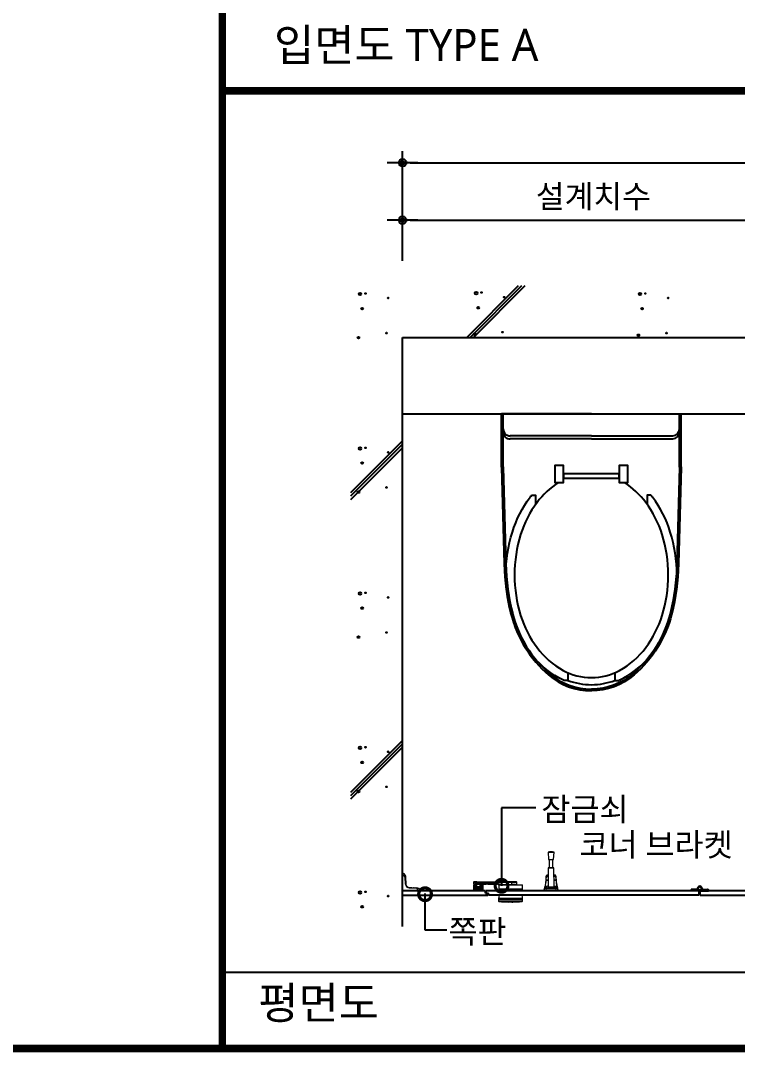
# Model space of a CAD drawing. Extents: x -255 to 8105, y -176 to 5714.
# Drawn here: x 2221 to 3160, y 2764 to 4116 of the extents above; entities that cross this region are included whole.
import ezdxf
from ezdxf.enums import TextEntityAlignment as Align

# ---------------------------------------------------------------- set-up
doc = ezdxf.new("R2010")
doc.units = 0
doc.header["$LTSCALE"] = 30
doc.layers.get('0').update_dxf_attribs({"linetype": 'CONTINUOUS'})
doc.layers.get('DEFPOINTS').update_dxf_attribs({"linetype": 'CONTINUOUS'})
for name, color, linetype in [('0_toilet', 6, 'CONTINUOUS'), ('DIM', 7, 'CONTINUOUS'), ('HAT', 8, 'CONTINUOUS'), ('TIT', 3, 'CONTINUOUS'), ('경첩', 4, 'CONTINUOUS'), ('문자', 3, 'CONTINUOUS'), ('부자재', 4, 'CONTINUOUS'), ('옷걸이', 4, 'CONTINUOUS'), ('잠금쇠(회전형)', 4, 'CONTINUOUS'), ('치수', 1, 'CONTINUOUS'), ('해치', 8, 'CONTINUOUS')]:
    doc.layers.add(name, color=color, linetype=linetype)
doc.styles.add('돋움', font='malgun.ttf')
doc.dimstyles.new('10', dxfattribs={"dimscale": 10, "dimtxt": 3, "dimasz": 1, "dimexe": 1.5, "dimexo": 2, "dimgap": 1, "dimtad": 1, "dimdec": 0, "dimlunit": 6, "dimtxsty": '돋움', "dimblk": 'DIMDOT', "dimcen": -1, "dimdle": 1.5, "dimclrt": 3, "dimazin": 3, "dimtfac": 1, "dimtdec": 0, "dimtix": 1, "dimtmove": 2, "dimatfit": 3, "dimldrblk": 'DIMDOT', "dimarcsym": 0})

# ---------------------------------------------------------------- blocks, each defined once
blk = doc.blocks.new('_DOTSMALL')
at = {"color": 0, "linetype": 'ByBlock', "const_width": 0.5}
blk.add_lwpolyline([(-0.0625, 0, 1), (0.0625, 0, 1)], format="xyb", close=True, dxfattribs=at)
blk = doc.blocks.new('A$C63EC304E')
at = {"layer": '치수', "color": 1, "xscale": 2.5, "yscale": 2.5, "zscale": 2.5, "rotation": 234.3098741996962}
blk.add_blockref('_DOTSMALL', (0.31, 0.31), dxfattribs=at)
blk = doc.blocks.new('A$C2BC9653E')
at = {"layer": '치수', "xscale": 0.3333333333333333, "yscale": 0.3333333333333333, "zscale": 0.3333333333333333}
blk.add_blockref('A$C63EC304E', (0, 0), dxfattribs=at)
blk = doc.blocks.new('A$C7FC71301')
at = {"layer": '치수', "rotation": 180}
blk.add_blockref('A$C2BC9653E', (0.208, 0.208), dxfattribs=at)
blk = doc.blocks.new('A$C4A20372B')
at = {"layer": '치수'}
blk.add_blockref('A$C7FC71301', (0, 0), dxfattribs=at)
blk = doc.blocks.new('A$C566469F5')
at = {"layer": '치수'}
blk.add_blockref('A$C4A20372B', (0, 0), dxfattribs=at)
blk = doc.blocks.new('A$C7E317CD4')
at = {"layer": '해치', "xscale": 2, "yscale": 2, "zscale": 2}
blk.add_blockref('A$C566469F5', (0, 0), dxfattribs=at)
blk = doc.blocks.new('A$C601D7F27')
at = {"layer": '치수'}
blk.add_blockref('A$C7E317CD4', (0, 0), dxfattribs=at)
blk = doc.blocks.new('A$C38802C08')
at = {"layer": '치수'}
blk.add_blockref('A$C601D7F27', (0, 0), dxfattribs=at)
blk = doc.blocks.new('DIMDOT')
at = {"linetype": 'Continuous'}
blk.add_line((-2, 0), (2, 0), dxfattribs=at)
for radius in [0.5, 0.25]:
    blk.add_circle((0, 0), radius, dxfattribs=at)
blk = doc.blocks.new('*D561')
at = {"layer": 'DEFPOINTS', "color": 0}
for p in [(51855.4, -2831.3), (50355.4, -2979.7), (51855.4, -2979.7)]:
    blk.add_point(p, dxfattribs=at)
at = {"layer": 'DIM', "color": 0, "lineweight": -2, "ltscale": 10}
for p, q in [((50355.4, -2959.7), (50355.4, -2816.3)), ((51855.4, -2959.7), (51855.4, -2816.3)), ((50365.4, -2831.3), (51845.4, -2831.3))]:
    blk.add_line(p, q, dxfattribs=at)
at = {"layer": 'DIM', "color": 0, "lineweight": -2, "xscale": 10, "yscale": 10, "zscale": 10, "rotation": 180}
blk.add_blockref('DIMDOT', (50355.4, -2831.3), dxfattribs=at)
at = {"layer": 'DIM', "color": 0, "lineweight": -2, "xscale": 10, "yscale": 10, "zscale": 10}
blk.add_blockref('DIMDOT', (51855.4, -2831.3), dxfattribs=at)
at = {"layer": 'DIM', "color": 3, "insert": (51105.4, -2801.6), "char_height": 30, "attachment_point": 5, "style": '돋움'}
blk.add_mtext('설계치수', dxfattribs=at)
blk = doc.blocks.new('*D563')
at = {"layer": 'DEFPOINTS', "color": 0}
for p in [(50855.4, -2906.6), (50355.4, -2979.7), (50855.4, -2979.7)]:
    blk.add_point(p, dxfattribs=at)
at = {"layer": 'DIM', "color": 0, "lineweight": -2, "ltscale": 10}
for p, q in [((50355.4, -2959.7), (50355.4, -2891.6)), ((50855.4, -2959.7), (50855.4, -2891.6)), ((50365.4, -2906.6), (50845.4, -2906.6))]:
    blk.add_line(p, q, dxfattribs=at)
at = {"layer": 'DIM', "color": 0, "lineweight": -2, "xscale": 10, "yscale": 10, "zscale": 10, "rotation": 180}
blk.add_blockref('DIMDOT', (50355.4, -2906.6), dxfattribs=at)
at = {"layer": 'DIM', "color": 0, "lineweight": -2, "xscale": 10, "yscale": 10, "zscale": 10}
blk.add_blockref('DIMDOT', (50855.4, -2906.6), dxfattribs=at)
at = {"layer": 'DIM', "color": 3, "insert": (50605.4, -2877), "char_height": 30, "attachment_point": 5, "style": '돋움'}
blk.add_mtext('설계치수', dxfattribs=at)
blk = doc.blocks.new('A$C10E41893')
at = {"layer": '부자재'}
for p, q in [((6.5, 0), (6.5, 196)), ((123.3, 196), (6.5, 196)), ((123.3, 192.5), (6.5, 192.5)), ((54.8, 0), (54.8, 177.5)), ((61.4, 0), (61.4, 177.5)), ((6.5, 0), (6.5, -196)), ((54.8, 0), (54.8, -177.5)), ((61.4, 0), (61.4, -177.5)), ((123.3, -192.5), (6.5, -192.5)), ((123.3, -196), (6.5, -196))]:
    blk.add_line(p, q, dxfattribs=at)
for points in [[(122.7, 196, -0.012538), (123.3, 196), (334.6, 190.3, -0.055395), (444.7, 175.1, -0.154276), (576.9, 93.3, -0.179504), (611.5, 0, -0.179504)], [(122.8, 192.5, -0.012538), (123.2, 192.5), (334.5, 186.8, -0.055395), (443.8, 171.7, -0.154276), (574.3, 91, -0.179504), (608, 0, -0.179504)], [(572, 51.4), (588.8, 51.4), (588.8, 59.6, 0.021185), (583.3, 70.7, 0.106084), (528.4, 133.7, 0.085733), (452.6, 172.4, 0.075373), (358.7, 186.6, 0.075373), (264.8, 172.4, 0.085733), (189, 133.7, 0.007337), (184.4, 130.1), (184.4, 122), (204.7, 122)], [(156.7, -72, 0.089162), (200.2, -118.7, 0.085733), (270.3, -154.5, 0.075373), (358.7, -167.9, 0.075373), (447.1, -154.5, 0.085733), (517.2, -118.7, 0.106084), (567, -61.6, 0.126931), (582.8, 0, 0.126931), (567, 61.6, 0.106084), (517.2, 118.7, 0.085733), (447.1, 154.5, 0.075373), (358.7, 167.9, 0.075373), (270.3, 154.5, 0.085733), (200.2, 118.7, 0.089162), (156.7, 72)], [(588.8, -51.4, 0.090214), (598.2, 0, 0.090214), (588.8, 51.4, 0.106084)], [(122.7, -196, 0.012538), (123.3, -196), (334.6, -190.3, 0.055395), (444.7, -175.1, 0.154276), (576.9, -93.3, 0.179504), (611.5, 0, 0.179504)], [(122.8, -192.5, 0.012538), (123.2, -192.5), (334.5, -186.8, 0.055395), (443.8, -171.7, 0.154276), (574.3, -91, 0.179504), (608, 0, 0.179504)], [(572, -51.4), (588.8, -51.4), (588.8, -59.6, -0.021185), (583.3, -70.7, -0.106084), (528.4, -133.7, -0.085733), (452.6, -172.4, -0.075373), (358.7, -186.6, -0.075373), (264.8, -172.4, -0.085733), (189, -133.7, -0.007337), (184.4, -130.1), (184.4, -122), (204.7, -122)]]:
    blk.add_lwpolyline(points, format="xyb", dxfattribs=at)
blk.add_lwpolyline([(138, -60.8), (119.3, -60.8), (119.3, -79.5), (156.7, -79.5), (156.7, -60.8), (138, -60.8), (147.3, -60.8), (147.3, 60.8), (138, 60.8), (156.7, 60.8), (156.7, 79.5), (119.3, 79.5), (119.3, 60.8), (138, 60.8), (138, -60.8), (119.3, -60.8)], dxfattribs=at)
for centre, start, end in [((39.8, 177.5), 0, 90), ((46.4, 177.5), 0, 90), ((39.8, -177.5), 270, 0), ((46.4, -177.5), 270, 0)]:
    blk.add_arc(centre, 15, start, end, dxfattribs=at)
blk = doc.blocks.new('UNI-17', base_point=(47634, -6761))
for p, q in [((50355.4, -3831.9), (50355.4, -3060.2)), ((50355.4, -3060.2), (51855.4, -3060.2)), ((50355.4, -3160.2), (51855.4, -3160.2))]:
    blk.add_line(p, q)
at = {"color": 8}
blk.add_line((50119.3, -3892), (52081.9, -3892), dxfattribs=at)
at = {"color": 8, "const_width": 10}
for points in [[(50119.3, -3992), (50119.3, -1222.8)], [(50119.3, -2737.1), (53467.1, -2737.1)], [(47682.6, -3992), (53467.1, -3992)]]:
    blk.add_lwpolyline(points, dxfattribs=at)
at = {"layer": '0_toilet'}
for p, q in [((50464.2, -3785.2), (50355.4, -3785.2)), ((50355.4, -3791.2), (50467.2, -3791.2)), ((50464.2, -3788.2), (50464.2, -3785.2)), ((50464.2, -3788.2), (50468, -3788.2)), ((50743.9, -3785.2), (50465, -3785.2)), ((50465, -3788.2), (50465, -3785.2)), ((50467.2, -3791.2), (50467.2, -3788.2)), ((50468, -3791.2), (50468, -3788.2)), ((50743.9, -3791.2), (50468, -3791.2)), ((50743.9, -3791.2), (50743.9, -3785.2)), ((50969.3, -3785.2), (50745.4, -3785.2)), ((50745.4, -3791.2), (50745.4, -3785.2)), ((50745.4, -3791.2), (50972.3, -3791.2))]:
    blk.add_line(p, q, dxfattribs=at)
at = {"layer": '경첩', "color": 4, "linetype": 'Continuous', "lineweight": 15}
for p, q in [((50355.4, -3762.7), (50356.5, -3762.7)), ((50355.4, -3762.9), (50355.4, -3762.7)), ((50355.4, -3765.1), (50355.4, -3762.9)), ((50356.5, -3762.9), (50355.4, -3762.9)), ((50356.6, -3765.1), (50355.4, -3765.1)), ((50355.4, -3765.2), (50356.6, -3765.2)), ((50355.4, -3765.4), (50355.4, -3765.2)), ((50356.6, -3765.4), (50355.4, -3765.4)), ((50355.4, -3765.4), (50355.4, -3783.7)), ((50356.5, -3762.9), (50356.5, -3762.7)), ((50356.6, -3765.2), (50356.6, -3765.1)), ((50356.6, -3765.2), (50356.6, -3765.4)), ((50358.7, -3766.4), (50358.6, -3764.9)), ((50359.1, -3776.4), (50358.7, -3767.4)), ((50358.9, -3764.9), (50359, -3767.4)), ((50359, -3765.4), (50358.9, -3765.6)), ((50359.2, -3766), (50358.9, -3766.3)), ((50359, -3767.4), (50359.4, -3776.4)), ((50359.3, -3768.7), (50359, -3769)), ((50359.3, -3769.4), (50359.1, -3769.6)), ((50359.3, -3769.7), (50359.1, -3770)), ((50359.4, -3770.4), (50359.1, -3770.6)), ((50359.4, -3770.7), (50359.1, -3771)), ((50359.2, -3766), (50359.3, -3768.7)), ((50359.3, -3769.7), (50359.4, -3770.4)), ((50359.4, -3770.7), (50359.5, -3773.6)), ((50359.5, -3773.6), (50359.3, -3773.9)), ((50359.5, -3773.6), (50359.3, -3773.9)), ((50359.5, -3774), (50359.3, -3774.3)), ((50359.5, -3774.3), (50359.3, -3774.5)), ((50359.6, -3775.2), (50359.4, -3775.4)), ((50359.6, -3775.3), (50359.4, -3775.5)), ((50359.6, -3775.6), (50359.4, -3775.9)), ((50359.6, -3775.7), (50359.4, -3776)), ((50359.7, -3776.6), (50359.4, -3776.9)), ((50359.5, -3773.6), (50359.5, -3774)), ((50359.5, -3774.3), (50359.6, -3775.2)), ((50359.7, -3776.9), (50359.5, -3777.1)), ((50359.6, -3775.2), (50359.6, -3775.3)), ((50359.6, -3775.3), (50359.6, -3775.6)), ((50359.6, -3775.6), (50359.6, -3775.7)), ((50359.6, -3775.7), (50359.6, -3776.4)), ((50359.6, -3777.5), (50359.8, -3777.2)), ((50359.8, -3777.2), (50359.6, -3777.4)), ((50359.9, -3777.8), (50359.7, -3778)), ((50360.1, -3778.2), (50359.9, -3778.4)), ((50360.2, -3778.4), (50360, -3778.6)), ((50360.5, -3778.8), (50360.3, -3779)), ((50360.6, -3779), (50360.4, -3779.2)), ((50361.7, -3780.1), (50361.5, -3780.3)), ((50361.9, -3780.2), (50361.7, -3780.4)), ((50362.4, -3780.5), (50362.2, -3780.7)), ((50362.6, -3780.6), (50362.4, -3780.8)), ((50363.2, -3780.7), (50363, -3781)), ((50373.1, -3781.8), (50364.1, -3781.4)), ((50364.4, -3780.9), (50364.2, -3781.2)), ((50364.2, -3780.9), (50364.4, -3780.9)), ((50364.2, -3781.2), (50373.1, -3781.6)), ((50364.4, -3780.9), (50365.8, -3781)), ((50365.8, -3781), (50365.5, -3781.2)), ((50366.4, -3781), (50366.2, -3781.3)), ((50366.8, -3781), (50366.5, -3781.3)), ((50367.4, -3781.1), (50367.2, -3781.3)), ((50367.4, -3781.1), (50370.1, -3781.2)), ((50370.1, -3781.2), (50369.9, -3781.4)), ((50370.8, -3781.2), (50370.6, -3781.5)), ((50371.2, -3781.2), (50370.9, -3781.5)), ((50371.8, -3781.3), (50371.6, -3781.5)), ((50371.8, -3781.3), (50375, -3781.4)), ((50373.1, -3781.6), (50375.6, -3781.7)), ((50375.6, -3781.9), (50374.2, -3781.9)), ((50375.1, -3781.5), (50375, -3781.4)), ((50375.1, -3781.5), (50375, -3781.7)), ((50375.1, -3785.2), (50375.1, -3783.9)), ((50375.4, -3783.9), (50375.1, -3783.9)), ((50375.5, -3783.9), (50375.4, -3783.9)), ((50375.4, -3783.9), (50375.4, -3785.2)), ((50375.5, -3785.2), (50375.5, -3783.9)), ((50377.6, -3785.2), (50377.6, -3784)), ((50377.6, -3784), (50377.9, -3784)), ((50377.9, -3784), (50377.9, -3785.2)), ((50356.9, -3785.2), (50375.1, -3785.2)), ((50375.4, -3785.2), (50375.1, -3785.2)), ((50377.6, -3785.2), (50375.5, -3785.2)), ((50377.9, -3785.2), (50377.6, -3785.2))]:
    blk.add_line(p, q, dxfattribs=at)
at = {"layer": '경첩', "color": 4, "linetype": 'Continuous', "lineweight": 15, "flags": 128}
for points in [[(50358.6, -3764.9), (50358.7, -3764.9), (50358.7, -3764.9), (50358.7, -3764.9), (50358.8, -3764.9), (50358.8, -3764.9), (50358.8, -3764.9), (50358.9, -3764.9), (50358.9, -3764.9)], [(50359, -3767.4), (50359, -3767.4), (50359, -3767.4), (50358.9, -3767.4), (50358.9, -3767.4), (50358.9, -3767.4), (50358.8, -3767.4), (50358.8, -3767.4), (50358.7, -3767.4)], [(50359.1, -3765.5), (50359.1, -3765.5), (50359.1, -3765.5), (50359.1, -3765.5), (50359.1, -3765.4), (50359.1, -3765.4), (50359.1, -3765.4), (50359.1, -3765.4), (50359, -3765.4)], [(50359.1, -3765.5), (50359.1, -3765.6), (50359.1, -3765.7), (50359.2, -3765.9), (50359.2, -3766)], [(50359.3, -3768.7), (50359.3, -3768.8), (50359.3, -3769), (50359.3, -3769.1), (50359.3, -3769.2), (50359.3, -3769.3), (50359.3, -3769.3), (50359.3, -3769.4), (50359.3, -3769.4)], [(50359.4, -3776.4), (50359.4, -3776.4), (50359.4, -3776.4), (50359.4, -3776.4), (50359.3, -3776.4), (50359.3, -3776.4), (50359.2, -3776.4), (50359.2, -3776.4), (50359.1, -3776.4)], [(50359.5, -3773.6), (50359.5, -3773.6), (50359.5, -3773.6)], [(50359.5, -3774), (50359.5, -3774.1), (50359.5, -3774.2), (50359.5, -3774.3)], [(50359.7, -3776.6), (50359.7, -3776.8), (50359.7, -3776.9)], [(50359.8, -3777.2), (50359.8, -3777.2), (50359.8, -3777.2)], [(50364.2, -3781.2), (50364.2, -3781.2), (50364.2, -3781.2), (50364.2, -3781.2), (50364.2, -3781.2), (50364.2, -3781.3), (50364.1, -3781.3), (50364.1, -3781.4), (50364.1, -3781.4)], [(50365.8, -3781), (50365.9, -3781), (50366, -3781), (50366.1, -3781), (50366.2, -3781), (50366.3, -3781), (50366.4, -3781), (50366.4, -3781), (50366.4, -3781)], [(50366.8, -3781), (50366.8, -3781), (50366.8, -3781), (50366.9, -3781), (50367, -3781), (50367.1, -3781), (50367.2, -3781), (50367.3, -3781.1), (50367.4, -3781.1)], [(50370.1, -3781.2), (50370.3, -3781.2), (50370.4, -3781.2), (50370.5, -3781.2), (50370.6, -3781.2), (50370.7, -3781.2), (50370.7, -3781.2), (50370.8, -3781.2), (50370.8, -3781.2), (50370.8, -3781.2)], [(50371.2, -3781.2), (50371.2, -3781.2), (50371.2, -3781.2), (50371.3, -3781.2), (50371.4, -3781.2), (50371.5, -3781.2), (50371.6, -3781.3), (50371.7, -3781.3), (50371.8, -3781.3)], [(50373.1, -3781.6), (50373.1, -3781.6), (50373.1, -3781.6), (50373.1, -3781.6), (50373.1, -3781.7), (50373.1, -3781.7), (50373.1, -3781.7), (50373.1, -3781.8), (50373.1, -3781.8)], [(50375.6, -3781.9), (50375.6, -3781.9), (50375.6, -3781.8), (50375.6, -3781.8), (50375.6, -3781.8), (50375.6, -3781.7), (50375.6, -3781.7), (50375.6, -3781.7), (50375.6, -3781.7)]]:
    blk.add_lwpolyline(points, dxfattribs=at)
at = {"layer": '경첩', "color": 4, "linetype": 'Continuous', "lineweight": 15}
for centre, radius, start, end in [((50356.5, -3765), 2.35, 2.6983, 90), ((50356.5, -3765), 2.1, 2.6983, 90), ((50356.6, -3767.5), 2.35, 2.6983, 90), ((50356.6, -3767.5), 2.1, 2.6983, 90), ((50356.9, -3783.7), 1.5, 180, 270), ((50364.4, -3776.2), 5.25, 182.6983, 267.3017), ((50364.4, -3776.2), 5, 182.6983, 267.3017), ((50364.4, -3776.2), 4.75, 182.6983, 185.9088), ((50364.4, -3776.2), 4.75, 188.6056, 193.1623), ((50364.4, -3776.2), 4.75, 193.2431, 199.766), ((50364.4, -3776.2), 4.75, 199.766, 204.9948), ((50364.4, -3776.2), 4.75, 208.1736, 214.3849), ((50364.4, -3776.2), 4.75, 214.3855, 217.4388), ((50364.4, -3776.2), 4.75, 217.4392, 235.6151), ((50364.4, -3776.2), 4.75, 235.6142, 238.7009), ((50364.4, -3776.2), 4.75, 238.7002, 245.0052), ((50364.4, -3776.2), 4.75, 248.2494, 255.0002), ((50364.4, -3776.2), 4.75, 255, 267.3017), ((50373, -3783.9), 2.35, 0, 87.3017), ((50373, -3783.9), 2.1, 0, 87.3017), ((50375.5, -3784), 2.35, 0, 87.3017), ((50375.5, -3784), 2.1, 0, 87.3017)]:
    blk.add_arc(centre, radius, start, end, dxfattribs=at)
at = {"layer": '부자재'}
for p, q in [((50733.2, -3784.3), (50733.2, -3785.2)), ((50740.9, -3783.1), (50733.7, -3783.6)), ((50734.4, -3784.1), (50734.4, -3785.2)), ((50744.6, -3784.6), (50744.6, -3785.4)), ((50744.9, -3784.6), (50744.9, -3785.4)), ((50745.4, -3785.1), (50745.4, -3785.2)), ((50747.6, -3783), (50755.8, -3783.6)), ((50755.1, -3784.1), (50755.1, -3785.2)), ((50756.4, -3784.3), (50756.4, -3785.2)), ((50743.8, -3785.2), (50733.2, -3785.2)), ((50744.9, -3785.4), (50744.6, -3785.4)), ((50745.4, -3785.2), (50756.4, -3785.2))]:
    blk.add_line(p, q, dxfattribs=at)
at = {"layer": '부자재', "color": 1}
blk.add_circle((50744.8, -3782), 2.34, dxfattribs=at)
at = {"layer": '부자재'}
for centre, radius, start, end in [((50733.9, -3784.3), 0.7, 101.7765, 181.6712), ((50735.3, -3784.3), 0.884, 113.4077, 164.5497), ((50740.9, -3781.8), 1.29, 272.9231, 352.4724), ((50744.8, -3782), 2.62, 270, 180), ((50745.1, -3786.2), 1.65, 102.5267, 141.5475), ((50744.4, -3786.2), 1.65, 43.1003, 77.4733), ((50744.9, -3782.3), 2.86, 280.084, 345.9792), ((50748.7, -3781.8), 1.29, 187.5276, 267.0769), ((50754.2, -3784.3), 0.884, 15.4503, 67.3004), ((50755.7, -3784.3), 0.7, 358.3288, 78.2235)]:
    blk.add_arc(centre, radius, start, end, dxfattribs=at)
at = {"layer": '옷걸이', "lineweight": 15}
for p, q in [((50546, -3734.8), (50546.7, -3744.3)), ((50546, -3734.8), (50554, -3734.8)), ((50546.7, -3744.3), (50553.2, -3744.3)), ((50547.5, -3744.3), (50547.5, -3755.2)), ((50552.5, -3755.2), (50552.5, -3744.3)), ((50553.2, -3744.3), (50554, -3734.8)), ((50546.2, -3755.4), (50546, -3780.7)), ((50553.7, -3755.4), (50546.2, -3755.4)), ((50546.5, -3755.2), (50550, -3755.2)), ((50550, -3755.2), (50553.5, -3755.2)), ((50554, -3780.7), (50553.7, -3755.4)), ((50543.7, -3770.9), (50546.1, -3770.9)), ((50546.2, -3764.5), (50546.1, -3764.5)), ((50546.1, -3764.5), (50546.1, -3764.6)), ((50546.2, -3764.6), (50546.1, -3764.6)), ((50546.1, -3766.2), (50546.1, -3766.5)), ((50546.1, -3766.2), (50546.1, -3766.2)), ((50546.1, -3766.5), (50546.1, -3766.5)), ((50553.9, -3764.5), (50553.8, -3764.5)), ((50553.9, -3764.6), (50553.8, -3764.6)), ((50553.8, -3766.2), (50553.9, -3766.2)), ((50553.9, -3766.5), (50553.8, -3766.5)), ((50553.9, -3764.5), (50553.9, -3764.6)), ((50553.9, -3766.2), (50553.9, -3766.5)), ((50553.9, -3770.9), (50556.2, -3770.9)), ((50540.5, -3785.2), (50541.3, -3782.6)), ((50541.3, -3782.6), (50541.3, -3782.6)), ((50541.3, -3782.6), (50541.3, -3782.6)), ((50542.3, -3781.8), (50542.2, -3781.8)), ((50543.7, -3779.8), (50542.3, -3779.8)), ((50543.7, -3779.8), (50542.3, -3779.8)), ((50542.3, -3781.9), (50542.3, -3781.9)), ((50557.7, -3781.9), (50542.3, -3781.9)), ((50543.7, -3782.6), (50542.9, -3785.2)), ((50546.1, -3771.6), (50543.6, -3771.6)), ((50543.7, -3780.3), (50543.7, -3779.8)), ((50543.7, -3782.6), (50543.7, -3781.9)), ((50543.7, -3781.9), (50556.3, -3781.9)), ((50556.3, -3782.6), (50543.7, -3782.6)), ((50554.8, -3780.7), (50545.2, -3780.7)), ((50556.3, -3771.6), (50553.9, -3771.6)), ((50557.7, -3779.8), (50556.2, -3779.8)), ((50556.2, -3779.8), (50556.3, -3780.3)), ((50557.7, -3779.8), (50556.2, -3779.8)), ((50556.3, -3782.6), (50556.3, -3781.9)), ((50557.1, -3785.2), (50556.3, -3782.6)), ((50557.8, -3781.9), (50557.7, -3781.8)), ((50557.8, -3781.9), (50557.7, -3781.8)), ((50557.7, -3781.9), (50557.7, -3781.9)), ((50558.6, -3782.6), (50559.5, -3785.2)), ((50558.6, -3782.6), (50558.6, -3782.6)), ((50558.6, -3782.6), (50558.6, -3782.6)), ((50542.9, -3785.2), (50540.5, -3785.2)), ((50557.1, -3785.2), (50542.9, -3785.2)), ((50559.5, -3785.2), (50557.1, -3785.2))]:
    blk.add_line(p, q, dxfattribs=at)
at = {"layer": '옷걸이', "lineweight": 15, "flags": 128}
for points in [[(50543.4, -3771.6), (50543.4, -3771.6), (50543.4, -3771.6), (50543.4, -3771.6), (50543.5, -3771.6), (50543.5, -3771.6), (50543.5, -3771.6), (50543.6, -3771.6), (50543.6, -3771.6)], [(50546.1, -3764.6), (50546, -3764.5), (50545.7, -3764.6), (50545.3, -3764.6), (50545, -3764.7), (50544.7, -3764.8), (50544.5, -3764.9), (50544.2, -3765.1), (50544, -3765.3), (50543.8, -3765.5), (50543.7, -3765.7), (50543.6, -3765.9), (50543.6, -3766.2), (50543.6, -3766.2)], [(50546.1, -3764.6), (50545.6, -3764.7), (50545.2, -3764.7), (50544.8, -3764.8), (50544.5, -3765), (50544.2, -3765.2), (50543.9, -3765.4), (50543.7, -3765.6), (50543.6, -3765.9), (50543.6, -3766.2), (50543.6, -3766.3)], [(50543.6, -3767.8), (50543.6, -3767.5), (50543.7, -3767.2), (50543.9, -3767), (50544.1, -3766.8), (50544.4, -3766.6), (50544.7, -3766.4), (50545.1, -3766.3), (50545.5, -3766.2), (50546.1, -3766.2)], [(50546.1, -3766.5), (50545.6, -3766.6), (50545.2, -3766.6), (50544.9, -3766.7), (50544.6, -3766.9), (50544.3, -3767.1), (50544.1, -3767.3), (50543.9, -3767.5), (50543.8, -3767.7), (50543.8, -3768)], [(50556.4, -3766.3), (50556.4, -3766.3), (50556.4, -3766), (50556.3, -3765.8), (50556.2, -3765.6), (50556.1, -3765.4), (50555.9, -3765.2), (50555.7, -3765), (50555.4, -3764.9), (50555.1, -3764.8), (50554.8, -3764.7), (50554.5, -3764.6), (50554.2, -3764.6), (50553.9, -3764.6)], [(50556.4, -3766.3), (50556.4, -3766), (50556.3, -3765.7), (50556.1, -3765.5), (50555.9, -3765.3), (50555.6, -3765.1), (50555.3, -3764.9), (50554.9, -3764.8), (50554.5, -3764.7), (50554, -3764.6), (50553.9, -3764.6)], [(50553.9, -3766.2), (50554.3, -3766.2), (50554.7, -3766.3), (50555.1, -3766.4), (50555.5, -3766.5), (50555.8, -3766.7), (50556, -3766.9), (50556.2, -3767.2), (50556.3, -3767.4), (50556.4, -3767.8)], [(50556.1, -3768), (50556.1, -3767.7), (50556, -3767.4), (50555.8, -3767.2), (50555.6, -3767), (50555.3, -3766.8), (50555, -3766.7), (50554.6, -3766.6), (50554.3, -3766.5), (50553.9, -3766.5)], [(50556.6, -3771.6), (50556.6, -3771.6), (50556.5, -3771.6), (50556.5, -3771.6), (50556.5, -3771.6), (50556.5, -3771.6), (50556.4, -3771.6), (50556.4, -3771.6), (50556.3, -3771.6)], [(50542, -3780), (50542, -3780), (50542, -3780)], [(50542.3, -3781.8), (50542.2, -3781.8), (50542.2, -3781.9)], [(50542.3, -3779.8), (50542.3, -3779.8), (50542.3, -3779.8)], [(50542.3, -3781.8), (50542.3, -3781.9), (50542.3, -3781.9)], [(50542.3, -3781.8), (50542.3, -3781.8), (50542.3, -3781.8)], [(50544.5, -3781.9), (50544.1, -3781.9), (50543.8, -3781.8), (50543.8, -3781.8), (50543.9, -3781.8), (50544.1, -3781.7), (50544.2, -3781.7)], [(50546, -3779.4), (50545.4, -3779.4), (50544.2, -3779.5)], [(50555.8, -3779.5), (50554.2, -3779.4), (50553.9, -3779.4)], [(50555.7, -3781.7), (50556, -3781.8), (50556.2, -3781.8), (50556.2, -3781.8), (50556, -3781.9), (50555.7, -3781.9), (50555.2, -3781.9)], [(50557.7, -3781.9), (50557.7, -3781.9), (50557.7, -3781.8)], [(50557.7, -3781.8), (50557.7, -3781.8), (50557.7, -3781.8)]]:
    blk.add_lwpolyline(points, dxfattribs=at)
at = {"layer": '옷걸이', "lineweight": 15}
for centre, radius, start, end in [((50550, -3745.1), 11, 68.7607, 111.2393), ((50546.5, -3755.4), 0.25, 90, 179.5), ((50553.5, -3755.4), 0.25, 0.5, 90), ((50490.8, -3767.4), 52.8, 346.2317, 355.4136), ((50490.8, -3767.4), 52.8, 355.4136, 356.451), ((50490.8, -3767.4), 52.8, 356.4511, 359.6096), ((50543.7, -3770.7), 0.23, 185.4574, 275.1888), ((50490.8, -3767.4), 52.8, 359.6096, 1.2369), ((50543.8, -3767.7), 0.227, 188.2087, 276.392), ((50509.7, -3768.2), 34.1, 354.2736, 355.5668), ((50490.8, -3767.6), 53, 356.4511, 359.6096), ((50490.8, -3765.8), 55.3, 359.6189, 1.2073), ((50609.2, -3765.8), 55.3, 178.7927, 180.3811), ((50556.2, -3767.7), 0.227, 263.608, 351.7913), ((50609.2, -3767.6), 53, 180.3904, 183.5489), ((50556.3, -3770.7), 0.23, 264.8112, 354.5426), ((50590.2, -3768.2), 34.1, 184.4333, 185.7264), ((50609.2, -3767.4), 52.8, 178.7631, 180.3904), ((50609.2, -3767.4), 52.8, 180.3904, 183.5489), ((50609.2, -3767.4), 52.8, 183.5489, 184.5865), ((50609.2, -3767.4), 52.8, 184.5864, 193.7683), ((50492, -3767.8), 51.5, 343.2376, 346.2577), ((50542.4, -3783), 1.17, 101.397, 160.6752), ((50542.3, -3782.9), 1, 89.9937, 161.8081), ((50492.4, -3767.6), 51.3, 343.5226, 346.2377), ((50542.3, -3780), 0.25, 90.2728, 166.2395), ((50542.3, -3780), 0.247, 89.2585, 165.9158), ((50541.9, -3780), 1.81, 282.0607, 352.5143), ((50541.7, -3779.6), 2.24, 284.8265, 3.5932), ((50490.8, -3767.4), 53, 346.5097, 355.4136), ((50544.1, -3779.8), 0.376, 79.9393, 150.5456), ((50544, -3779.8), 0.248, 89.5881, 179.723), ((50544.1, -3779.8), 0.307, 84.7786, 118.9817), ((50543.8, -3780.4), 1.43, 284.1057, 346.9245), ((50550.1, -3380.8), 401.1, 269.1968, 270.7316), ((50556.2, -3780.4), 1.44, 193.1186, 255.9655), ((50555.9, -3779.9), 0.4, 32.0092, 97.8083), ((50555.8, -3779.7), 0.271, 58.6344, 97.6053), ((50558.2, -3779.6), 2.24, 176.3909, 255.1894), ((50556, -3779.8), 0.248, 0.277, 90.4119), ((50609.2, -3767.4), 53, 184.5864, 193.4903), ((50558.1, -3780.1), 1.8, 186.7864, 258.2605), ((50557.7, -3780), 0.25, 13.7617, 89.4531), ((50557.7, -3780), 0.247, 14.0842, 90.7415), ((50607.4, -3767.6), 51.2, 193.7584, 196.469), ((50557.7, -3782.9), 1, 18.1919, 90.0063), ((50557.5, -3783), 1.16, 19.2937, 79.3942), ((50608.1, -3767.7), 51.7, 193.7493, 196.7564)]:
    blk.add_arc(centre, radius, start, end, dxfattribs=at)
at = {"layer": '잠금쇠(회전형)', "linetype": 'Continuous', "lineweight": 15}
for p, q in [((50448.5, -3774.1), (50448.5, -3776.6)), ((50448.5, -3776.6), (50451.8, -3776.6)), ((50448.5, -3778.2), (50448.5, -3785.2)), ((50448.9, -3778.2), (50448.5, -3778.2)), ((50448.9, -3783.2), (50448.9, -3778.2)), ((50448.9, -3778.2), (50449.4, -3778.2)), ((50460.6, -3783.2), (50448.9, -3783.2)), ((50450.8, -3773.6), (50449, -3773.6)), ((50449, -3777.7), (50449.4, -3777.7)), ((50449.4, -3778.2), (50449.4, -3777.7)), ((50449.4, -3777.7), (50451.2, -3777.7)), ((50449.4, -3778.2), (50449.4, -3782.7)), ((50451.2, -3778.2), (50449.4, -3778.2)), ((50449.4, -3782.7), (50449.5, -3782.7)), ((50449.5, -3778.7), (50451.2, -3778.7)), ((50449.5, -3782.7), (50449.5, -3778.7)), ((50450, -3779.2), (50449.5, -3778.7)), ((50449.5, -3782.7), (50449.6, -3782.7)), ((50449.6, -3782.7), (50459.9, -3782.7)), ((50450, -3779.2), (50450, -3782.7)), ((50451.2, -3779.2), (50450, -3779.2)), ((50450.5, -3780.2), (50450.5, -3781.7)), ((50457.6, -3780.2), (50450.5, -3780.2)), ((50450.5, -3781.7), (50457.6, -3781.7)), ((50450.7, -3779.9), (50457.5, -3779.9)), ((50457.5, -3781.9), (50450.7, -3781.9)), ((50451.2, -3778.2), (50451.2, -3777.7)), ((50451.2, -3777.7), (50452.2, -3777.7)), ((50451.2, -3778.7), (50451.2, -3778.2)), ((50451.7, -3778.2), (50451.2, -3778.2)), ((50451.2, -3778.7), (50451.2, -3779.2)), ((50451.2, -3778.7), (50451.7, -3778.7)), ((50452.2, -3779.2), (50451.2, -3779.2)), ((50451.7, -3778.2), (50451.7, -3778.7)), ((50452.2, -3778.2), (50451.7, -3778.2)), ((50451.7, -3778.7), (50452.2, -3778.7)), ((50451.8, -3776.6), (50451.8, -3776.6)), ((50452.2, -3777.1), (50452.2, -3779.9)), ((50477.2, -3773.8), (50454.7, -3773.8)), ((50477.2, -3773.8), (50454.7, -3773.8)), ((50454.7, -3773.8), (50454.7, -3773.8)), ((50454.7, -3774), (50498.7, -3774)), ((50454.7, -3774.5), (50454.7, -3774)), ((50454.7, -3774.5), (50454.7, -3776.1)), ((50498.7, -3774.5), (50454.7, -3774.5)), ((50481.2, -3776.1), (50454.7, -3776.1)), ((50457.2, -3779.9), (50457.2, -3777.1)), ((50457.2, -3777.7), (50458.2, -3777.7)), ((50457.7, -3778.2), (50457.2, -3778.2)), ((50457.2, -3778.7), (50457.7, -3778.7)), ((50458.2, -3779.2), (50457.2, -3779.2)), ((50457.5, -3779.9), (50458.7, -3779.9)), ((50458.7, -3781.9), (50457.5, -3781.9)), ((50459, -3780.2), (50457.6, -3780.2)), ((50457.6, -3781.7), (50459, -3781.7)), ((50457.7, -3776.6), (50465, -3776.6)), ((50458.2, -3778.2), (50457.7, -3778.2)), ((50457.7, -3778.7), (50457.7, -3778.2)), ((50457.7, -3778.7), (50458.2, -3778.7)), ((50458.2, -3777.7), (50458.2, -3778.2)), ((50458.2, -3777.7), (50460.1, -3777.7)), ((50460.1, -3778.2), (50458.2, -3778.2)), ((50458.2, -3778.2), (50458.2, -3778.7)), ((50458.2, -3778.7), (50460, -3778.7)), ((50458.2, -3778.7), (50458.2, -3779.2)), ((50459.5, -3779.2), (50458.2, -3779.2)), ((50459, -3781.7), (50459, -3780.2)), ((50460, -3778.7), (50459.5, -3779.2)), ((50459.5, -3782.7), (50459.5, -3779.2)), ((50459.9, -3782.7), (50460, -3782.7)), ((50460, -3778.7), (50460, -3782.7)), ((50460, -3782.7), (50460.1, -3782.7)), ((50460.1, -3777.7), (50460.1, -3778.2)), ((50460.1, -3777.7), (50460.5, -3777.7)), ((50460.1, -3782.7), (50460.1, -3778.2)), ((50460.1, -3778.2), (50460.6, -3778.2)), ((50460.6, -3778.2), (50460.6, -3783.2)), ((50461, -3778.2), (50460.6, -3778.2)), ((50461, -3785.2), (50461, -3778.2)), ((50467, -3776.6), (50479.9, -3776.6)), ((50477.2, -3773.8), (50477.2, -3773.8)), ((50479.9, -3776.6), (50479.9, -3776.6)), ((50504.5, -3773.6), (50481.1, -3773.6)), ((50481.5, -3778.2), (50481.5, -3783.1)), ((50512.5, -3783.1), (50481.5, -3783.1)), ((50481.5, -3783.2), (50481.5, -3784.9)), ((50481.5, -3783.2), (50512.5, -3783.2)), ((50481.5, -3784.9), (50512.5, -3784.9)), ((50482.8, -3777.6), (50482.8, -3777.4)), ((50512.5, -3778.1), (50482.9, -3778.1)), ((50483.6, -3777.6), (50483.6, -3777.1)), ((50483.6, -3777.1), (50498.7, -3777.1)), ((50483.6, -3777.6), (50512, -3777.6)), ((50489.2, -3783.1), (50489.2, -3783.2)), ((50498.7, -3774), (50498.7, -3774.5)), ((50498.7, -3777.1), (50498.7, -3774.5)), ((50498.7, -3777.6), (50498.7, -3777.1)), ((50498.7, -3777.1), (50505, -3777.1)), ((50504.7, -3783.2), (50504.7, -3783.1)), ((50505, -3777.1), (50505, -3774.1)), ((50509.4, -3783.2), (50509.4, -3783.1)), ((50511.5, -3783.2), (50511.5, -3783.1)), ((50511.5, -3783.2), (50511.5, -3783.1)), ((50512.5, -3783.1), (50512.5, -3778.1)), ((50512.5, -3784.9), (50512.5, -3783.2)), ((50448.5, -3785.2), (50461, -3785.2)), ((50481.2, -3795.2), (50481.2, -3796.2)), ((50512.7, -3795.2), (50481.2, -3795.2)), ((50512.7, -3796.2), (50481.2, -3796.2)), ((50481.2, -3797.2), (50481.2, -3798.7)), ((50512.7, -3797.2), (50481.2, -3797.2)), ((50512.2, -3785.2), (50481.7, -3785.2)), ((50512.2, -3796.7), (50481.7, -3796.7)), ((50512.2, -3796.7), (50481.7, -3796.7)), ((50512, -3791.3), (50482, -3791.3)), ((50482.1, -3791.2), (50497, -3791.2)), ((50497, -3791.2), (50511.9, -3791.2)), ((50512.7, -3796.2), (50512.7, -3795.2)), ((50512.7, -3798.7), (50512.7, -3797.2)), ((50481.2, -3798.7), (50497, -3798.7)), ((50497, -3799.2), (50481.7, -3799.2)), ((50484.9, -3799.5), (50509.1, -3799.5)), ((50484.9, -3799.5), (50497, -3799.5)), ((50508.8, -3799.5), (50485.2, -3799.5)), ((50491.3, -3799.7), (50491.4, -3799.7)), ((50491.4, -3799.7), (50502.6, -3799.7)), ((50494.3, -3799.8), (50494.3, -3799.7)), ((50494.8, -3799.9), (50499.2, -3799.9)), ((50494.8, -3799.9), (50499.2, -3799.9)), ((50495.2, -3799.7), (50495.2, -3799.8)), ((50495.2, -3799.8), (50498.8, -3799.8)), ((50498.7, -3799.9), (50495.2, -3799.9)), ((50497, -3798.7), (50512.7, -3798.7)), ((50512.3, -3799.2), (50497, -3799.2)), ((50497, -3799.5), (50509.1, -3799.5)), ((50498.8, -3799.8), (50498.8, -3799.7)), ((50499.7, -3799.7), (50499.7, -3799.8)), ((50502.6, -3799.7), (50502.7, -3799.7))]:
    blk.add_line(p, q, dxfattribs=at)
at = {"layer": '잠금쇠(회전형)', "linetype": 'Continuous', "lineweight": 15, "flags": 128}
for points in [[(50454.7, -3773.8), (50454.1, -3773.8), (50453.4, -3773.8), (50452.8, -3773.7), (50452.3, -3773.7), (50451.8, -3773.7), (50451.4, -3773.6), (50451.1, -3773.6), (50450.9, -3773.6), (50450.8, -3773.6), (50450.8, -3773.6)], [(50491.3, -3799.7), (50491.1, -3799.7), (50491.1, -3799.7), (50491.1, -3799.7), (50491.2, -3799.7), (50491.3, -3799.7)], [(50495.2, -3799.9), (50495.2, -3799.9), (50495.2, -3799.9), (50495.2, -3799.9), (50495.2, -3799.9), (50495.2, -3799.9), (50495.2, -3799.8), (50495.2, -3799.8), (50495.2, -3799.8)], [(50498.7, -3799.9), (50498.8, -3799.9), (50498.8, -3799.9), (50498.8, -3799.9), (50498.8, -3799.9), (50498.8, -3799.9), (50498.8, -3799.8), (50498.8, -3799.8), (50498.8, -3799.8)], [(50502.7, -3799.7), (50502.8, -3799.7), (50502.9, -3799.7), (50502.9, -3799.7), (50502.8, -3799.7), (50502.7, -3799.7)]]:
    blk.add_lwpolyline(points, dxfattribs=at)
at = {"layer": '잠금쇠(회전형)', "linetype": 'Continuous', "lineweight": 15}
for centre, radius, start, end in [((50449, -3774.1), 0.5, 90, 180), ((50454.8, -3728.1), 46.4, 262.2082, 269.9516), ((50454.8, -3816), 39.9, 90.0704, 99.0775), ((50449, -3778.2), 0.5, 90, 180), ((50449.4, -3778.2), 0.485, 91.9622, 181.8362), ((50449.7, -3783.5), 0.816, 110.8265, 158.264), ((50454.8, -3735.2), 38.9, 261.4299, 269.9411), ((50450.7, -3780.2), 0.25, 90, 180), ((50450.7, -3781.7), 0.25, 180, 270), ((50451.2, -3778.2), 0.5, 0, 90), ((50451.2, -3778.7), 0.5, 270, 0), ((50454.7, -3816.8), 40.4, 85.7371, 94.238), ((50451.7, -3777.1), 0.5, 0.4364, 88.0475), ((50454.7, -3804.7), 27.7, 84.8219, 95.1479), ((50457.7, -3777.1), 0.5, 89.9688, 179.9724), ((50458.2, -3778.2), 0.5, 90, 180), ((50458.2, -3778.7), 0.5, 180, 270), ((50458.7, -3780.2), 0.25, 0, 90), ((50458.7, -3781.7), 0.25, 270, 0), ((50460.1, -3778.2), 0.485, 358.1638, 88.0378), ((50459.8, -3783.5), 0.816, 21.736, 69.1735), ((50460.5, -3778.2), 0.5, 0, 90), ((50466, -3815.9), 39.3, 88.5426, 91.4397), ((50477.2, -3734.2), 39.6, 270.014, 275.6703), ((50472.5, -3755.6), 22.3, 289.4853, 292.988), ((50479.9, -3778.1), 1.56, 359.595, 89.9503), ((50481.3, -3777.6), 1.54, 8.6008, 92.9035), ((50503.4, -3825.8), 52.5, 113.1385, 114.7084), ((50481.7, -3784.9), 0.25, 180, 270), ((50483.6, -3778.3), 1.18, 89.4884, 132.259), ((50484.5, -3777.4), 1.69, 184.5827, 202.3275), ((50483.5, -3778.2), 0.588, 82.6337, 171.8516), ((50498.7, -3735.2), 38.8, 270.0516, 278.5774), ((50498.7, -3728.2), 46.3, 270.0429, 277.7974), ((50504.5, -3774.1), 0.5, 0, 90), ((50505.5, -3777.1), 0.5, 180, 270), ((50512, -3778.1), 0.5, 0, 90), ((50512.2, -3784.9), 0.25, 270, 0), ((50492.3, -3795.2), 11, 159.2996, 180), ((50481.2, -3796.7), 0.5, 0, 90), ((50481.2, -3796.7), 0.5, 270, 0), ((50482.1, -3791.3), 0.15, 90, 159.2996), ((50511.9, -3791.3), 0.15, 20.7004, 90), ((50501.7, -3795.2), 11, 0, 20.7004), ((50512.7, -3796.7), 0.5, 90, 180), ((50512.7, -3796.7), 0.5, 180, 270), ((50481.7, -3798.7), 0.5, 180, 264.5584), ((50497, -3638.6), 161.3, 264.5584, 265.686), ((50484.9, -3799.4), 0.125, 265.686, 270), ((50485.2, -3799.4), 0.125, 235.4626, 265.7969), ((50497, -3638.5), 161.5, 265.7969, 269.2276), ((50491.3, -3801.5), 1.78, 88.6382, 96.0273), ((50497.3, -3719), 80.9, 265.7789, 267.8287), ((50497.4, -3719), 80.8, 266.5383, 267.829), ((50494.2, -3799.8), 0.114, 281.5317, 6.6087), ((50495.2, -3769.2), 30.7, 268.0585, 270.0013), ((50495.2, -3777.2), 22.6, 267.7351, 270.0014), ((50498.8, -3769.5), 30.5, 269.9897, 271.9505), ((50498.8, -3777.4), 22.4, 269.9881, 272.2754), ((50497, -3638.5), 161.5, 270.7724, 274.2031), ((50496.6, -3719), 80.8, 272.171, 273.4617), ((50499.8, -3799.8), 0.114, 173.3913, 258.4683), ((50496.7, -3719), 80.9, 272.1713, 274.2211), ((50502.7, -3799.6), 0.0882, 204.5731, 265.3621), ((50502.8, -3800.8), 1.13, 83.0858, 90.7191), ((50508.8, -3799.4), 0.125, 274.2031, 304.5374), ((50497, -3638.6), 161.3, 274.314, 275.4416), ((50509.1, -3799.4), 0.125, 270, 274.314), ((50512.2, -3798.7), 0.5, 275.4416, 0)]:
    blk.add_arc(centre, radius, start, end, dxfattribs=at)
at = {"layer": '치수'}
for p, q in [((50530.1, -3676.4), (50485.1, -3676.4)), ((50485.1, -3676.4), (50485.1, -3778.8)), ((50384.9, -3836.7), (50384.9, -3788.7)), ((50413.4, -3836.7), (50384.9, -3836.7))]:
    blk.add_line(p, q, dxfattribs=at)
at = {"layer": '해치'}
for p, q in [((50439.7, -3060.2), (50507.4, -2992.4)), ((50448.5, -3060.2), (50516.2, -2992.4)), ((50287.6, -3263.6), (50355.4, -3195.9)), ((50287.6, -3272.4), (50355.4, -3204.7)), ((50287.6, -3655.9), (50355.4, -3588.2)), ((50287.6, -3664.7), (50355.4, -3597))]:
    blk.add_line(p, q, dxfattribs=at)
at = {"layer": '해치', "color": 2}
for p, q in [((50444.1, -3060.2), (50511.8, -2992.4)), ((50287.6, -3268), (50355.4, -3200.3)), ((50287.6, -3660.3), (50355.4, -3592.6))]:
    blk.add_line(p, q, dxfattribs=at)
at = {"layer": '해치'}
for centre, radius in [((50451.8, -3002.2), 1.68), ((50458.7, -3001.4), 0.56), ((50299.7, -3003.4), 1.68), ((50306.7, -3002.6), 0.56), ((50336.7, -3008.6), 0.56), ((50488.7, -3007.4), 0.56), ((50666.5, -3003.4), 1.68), ((50673.5, -3002.6), 0.56), ((50703.5, -3008.6), 0.56), ((50302.5, -3022.6), 1.12), ((50454.6, -3021.4), 1.12), ((50669.3, -3022.6), 1.12), ((50334.5, -3054.5), 0.559), ((50449.8, -3056.1), 1.12), ((50486.5, -3053.3), 0.559), ((50701.2, -3054.5), 0.559), ((50297.7, -3060.6), 1.12), ((50664.5, -3057.4), 1.12), ((50299.7, -3205.7), 1.68), ((50306.7, -3204.9), 0.56), ((50336.7, -3210.8), 0.56), ((50302.5, -3224.8), 1.12), ((50334.5, -3256.7), 0.559), ((50297.7, -3262.9), 1.12), ((50299.7, -3395.7), 1.68), ((50306.7, -3394.9), 0.56), ((50336.7, -3400.9), 0.56), ((50302.5, -3414.9), 1.12), ((50334.5, -3446.8), 0.559), ((50297.7, -3452.9), 1.12), ((50299.7, -3598), 1.68), ((50306.7, -3597.2), 0.56), ((50336.7, -3603.1), 0.56), ((50302.5, -3617.1), 1.12), ((50334.5, -3649), 0.559), ((50297.7, -3655.2), 1.12), ((50299.7, -3787.5), 1.68), ((50306.7, -3786.7), 0.56), ((50336.7, -3792.2), 0.56), ((50302.5, -3806.2), 1.12)]:
    blk.add_circle(centre, radius, dxfattribs=at)
at = {"layer": 'HAT', "xscale": 0.6000000000003638, "yscale": 0.6000000000003638, "zscale": 0.6000000000003638, "rotation": 270}
blk.add_blockref('A$C10E41893', (50602.8, -3156.3), dxfattribs=at)
at = {"layer": '해치', "xscale": -20, "yscale": 20, "zscale": 20, "rotation": 89.99999999999994}
for p in [(50489.3, -3774.6), (50389.1, -3785.6)]:
    blk.add_blockref('A$C38802C08', p, dxfattribs=at)
at = {"layer": 'TIT', "style": '돋움'}
for s, p in [('입면도 TYPE A', (50533.4, -2698)), ('평면도', (50324.5, -3953.2))]:
    blk.add_text(s, height=42, dxfattribs=at).set_placement(p, align=Align.RIGHT)
at = {"layer": '문자', "style": '돋움'}
for s, p in [('잠금쇠', (50594.3, -3678.1)), ('코너 브라켓', (50687.6, -3724.6)), ('쪽판', (50453.6, -3838.4))]:
    blk.add_text(s, height=30.34, dxfattribs=at).set_placement(p, align=Align.MIDDLE)
at = {"layer": 'DIM', "ltscale": 10}
for base, p2, picture, middle in [((51855.4, -2831.3), (51855.4, -2979.7), '*D561', (51105.4, -2801.6)), ((50855.4, -2906.6), (50855.4, -2979.7), '*D563', (50605.4, -2877))]:
    dim = blk.add_linear_dim(base=base, p1=(50355.4, -2979.7), p2=p2, text='설계치수', dimstyle='10', override={"dimtxsty": '돋움'}, dxfattribs=at)
    dim.commit()
    dim.dimension.update_dxf_attribs({"geometry": picture, "text_midpoint": middle})

msp = doc.modelspace()

# ---------------------------------------------------------------- block references
msp.add_blockref('UNI-17', (0, 0))

doc.saveas('drawing.dxf')
